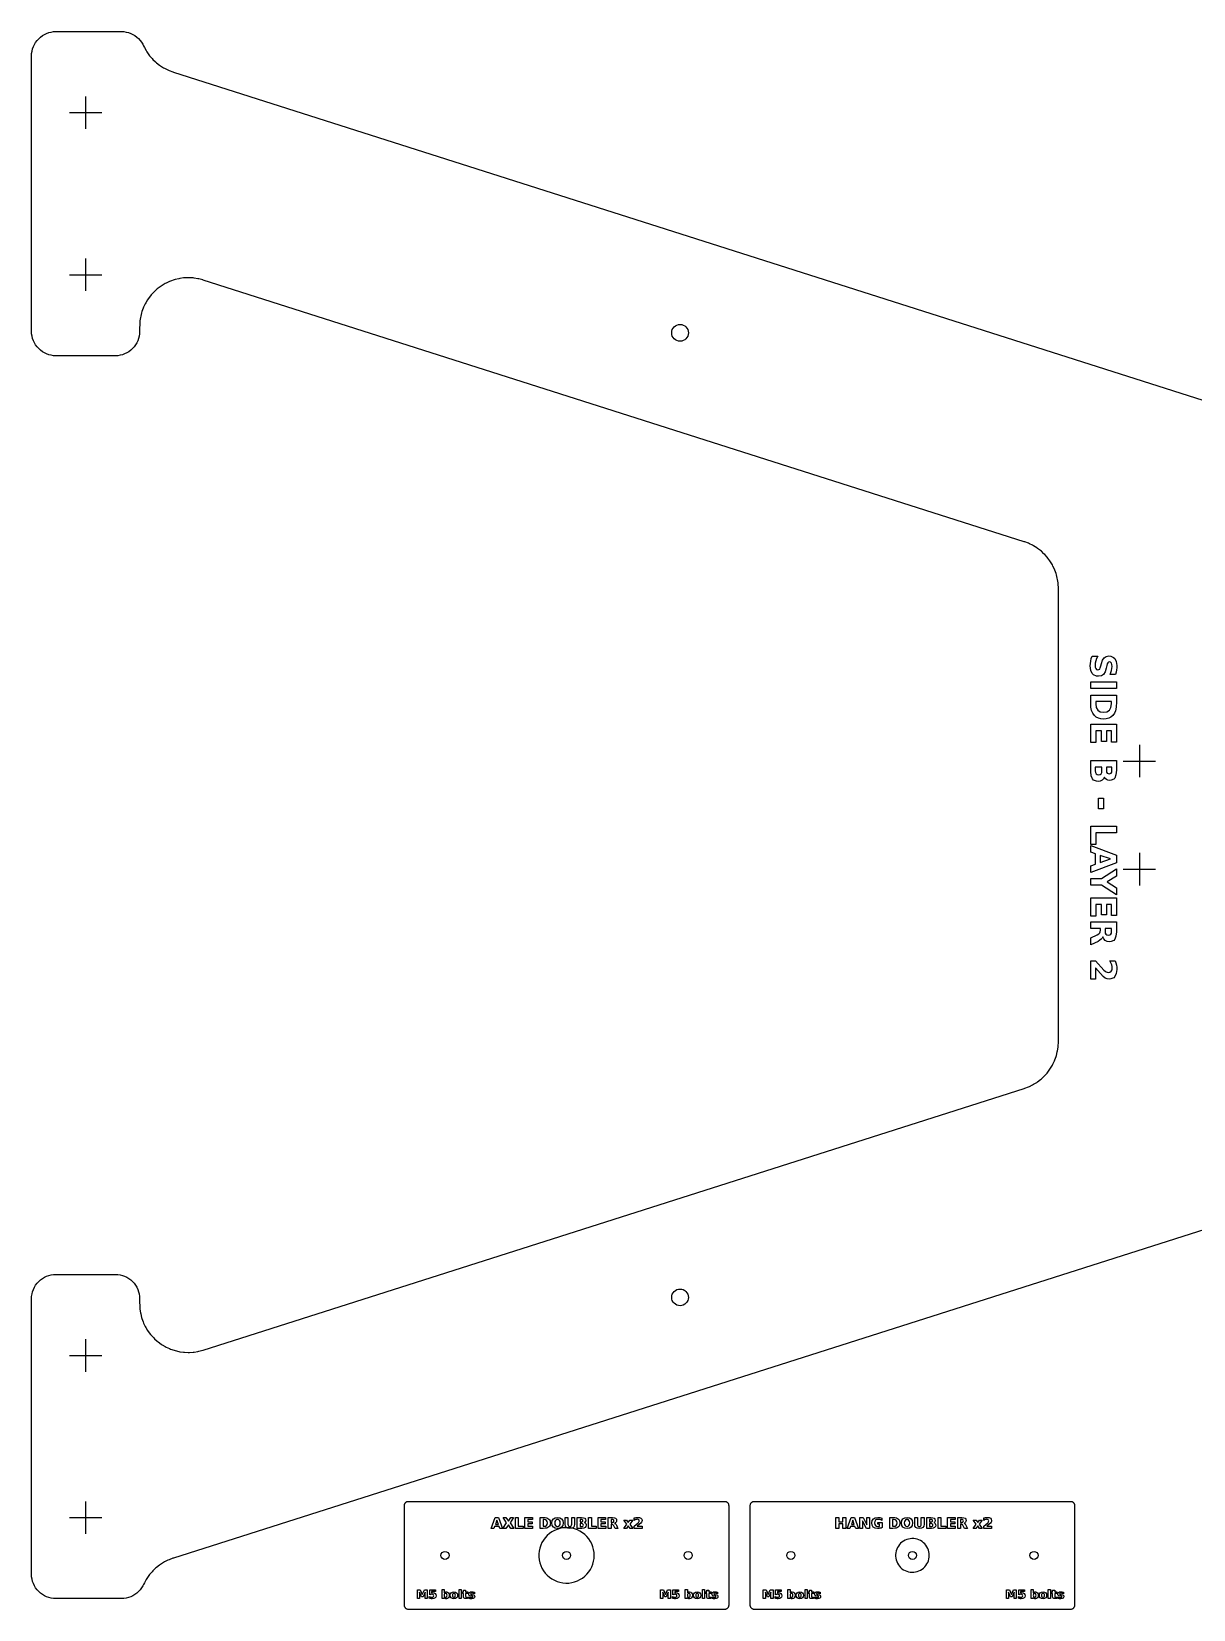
# Model space of a CAD drawing. Header units: millimetres. Extents: x 20 to 880, y 6 to 590.
# Drawn here: x 20 to 450, y 6 to 590 of the extents above; entities that cross this region are included whole.
import ezdxf

# ---------------------------------------------------------------- set-up
doc = ezdxf.new("R2010")
doc.units = ezdxf.units.MM
doc.layers.add('CUT', color=1, linetype='Continuous')
doc.layers.add('ENGRAVE', color=5, linetype='Continuous')

msp = doc.modelspace()

# ---------------------------------------------------------------- linework, layer by layer
at = {"layer": 'CUT'}
msp.add_lwpolyline([(460, 148.52), (72.49, 25), (72.28, 24.92), (70.89, 24.4), (70.47, 24.22), (69.25, 23.61), (68.85, 23.39), (67.69, 22.66), (67.32, 22.4), (66.24, 21.56), (65.9, 21.26), (64.91, 20.31), (64.6, 19.98), (63.71, 18.94), (63.44, 18.58), (62.66, 17.45), (62.42, 17.06), (61.76, 15.86), (61.47, 15.25), (61.46, 15.25), (61.2, 14.7), (60.74, 13.95), (60.22, 13.25), (59.62, 12.6), (58.97, 12.02), (58.26, 11.5), (57.51, 11.05), (56.71, 10.68), (55.89, 10.38), (55.04, 10.17), (54.17, 10.04), (53.29, 10), (29, 10), (28.12, 10.04), (27.24, 10.17), (26.39, 10.39), (25.56, 10.69), (24.76, 11.06), (24, 11.52), (23.29, 12.04), (22.64, 12.64), (22.04, 13.29), (21.52, 14), (21.06, 14.76), (20.69, 15.56), (20.39, 16.39), (20.17, 17.24), (20.04, 18.12), (20, 19), (20, 121), (20.04, 121.88), (20.17, 122.76), (20.39, 123.61), (20.69, 124.44), (21.06, 125.24), (21.52, 126), (22.04, 126.71), (22.64, 127.36), (23.29, 127.96), (24, 128.48), (24.76, 128.94), (25.56, 129.31), (26.39, 129.61), (27.24, 129.83), (28.12, 129.96), (29, 130), (51, 130), (51.88, 129.96), (52.76, 129.83), (53.61, 129.61), (54.44, 129.31), (55.24, 128.94), (56, 128.48), (56.71, 127.96), (57.36, 127.36), (57.96, 126.71), (58.48, 126), (58.94, 125.24), (59.32, 124.44), (59.61, 123.61), (59.83, 122.76), (59.96, 121.88), (60, 121), (60, 119.23), (60.01, 119), (60.08, 117.56), (60.12, 117.12), (60.32, 115.8), (60.41, 115.36), (60.73, 114.07), (60.86, 113.64), (61.32, 112.39), (61.49, 111.98), (62.06, 110.77), (62.27, 110.38), (62.96, 109.24), (63.21, 108.87), (64.01, 107.8), (64.3, 107.46), (65.2, 106.48), (65.51, 106.16), (66.51, 105.27), (66.85, 104.99), (67.93, 104.21), (68.3, 103.96), (69.45, 103.28), (69.85, 103.08), (71.06, 102.52), (71.47, 102.35), (72.73, 101.91), (73.16, 101.79), (74.46, 101.48), (74.89, 101.39), (76.21, 101.21), (76.66, 101.17), (77.99, 101.12), (78.44, 101.13), (79.77, 101.21), (80.21, 101.26), (81.53, 101.47), (81.96, 101.57), (83.36, 101.94), (83.57, 102), (387.36, 198.83), (387.57, 198.9), (388.9, 199.4), (389.3, 199.57), (390.48, 200.15), (390.86, 200.36), (391.98, 201.04), (392.34, 201.29), (393.38, 202.08), (393.72, 202.36), (394.68, 203.25), (394.98, 203.56), (395.86, 204.54), (396.13, 204.88), (396.9, 205.94), (397.14, 206.3), (397.81, 207.43), (398.01, 207.81), (398.57, 209), (398.73, 209.4), (399.17, 210.64), (399.29, 211.06), (399.61, 212.33), (399.69, 212.76), (399.88, 214.05), (399.93, 214.49), (400, 215.91), (400, 216.12), (400, 383.88), (400, 384.09), (399.93, 385.51), (399.88, 385.95), (399.69, 387.24), (399.61, 387.67), (399.29, 388.94), (399.17, 389.36), (398.73, 390.6), (398.57, 391), (398.01, 392.19), (397.81, 392.57), (397.14, 393.7), (396.9, 394.06), (396.13, 395.12), (395.86, 395.46), (394.98, 396.44), (394.68, 396.75), (393.72, 397.64), (393.38, 397.92), (392.34, 398.71), (391.98, 398.96), (390.86, 399.64), (390.48, 399.85), (389.3, 400.43), (388.9, 400.6), (387.57, 401.1), (387.36, 401.17), (83.57, 498), (83.36, 498.06), (81.96, 498.43), (81.53, 498.53), (80.21, 498.74), (79.77, 498.79), (78.44, 498.87), (77.99, 498.88), (76.66, 498.83), (76.21, 498.79), (74.89, 498.61), (74.46, 498.52), (73.16, 498.21), (72.73, 498.09), (71.47, 497.65), (71.06, 497.48), (69.85, 496.92), (69.45, 496.72), (68.3, 496.04), (67.93, 495.79), (66.85, 495.01), (66.51, 494.73), (65.51, 493.84), (65.2, 493.52), (64.3, 492.54), (64.01, 492.2), (63.21, 491.13), (62.96, 490.76), (62.27, 489.62), (62.06, 489.23), (61.49, 488.02), (61.32, 487.61), (60.86, 486.36), (60.73, 485.93), (60.41, 484.64), (60.32, 484.2), (60.12, 482.88), (60.08, 482.44), (60.01, 481), (60, 480.77), (60, 479), (59.96, 478.12), (59.83, 477.24), (59.61, 476.39), (59.32, 475.56), (58.94, 474.76), (58.48, 474), (57.96, 473.29), (57.36, 472.64), (56.71, 472.04), (56, 471.52), (55.24, 471.06), (54.44, 470.69), (53.61, 470.39), (52.76, 470.17), (51.88, 470.04), (51, 470), (29, 470), (28.12, 470.04), (27.24, 470.17), (26.39, 470.39), (25.56, 470.69), (24.76, 471.06), (24, 471.52), (23.29, 472.04), (22.64, 472.64), (22.04, 473.29), (21.52, 474), (21.06, 474.76), (20.69, 475.56), (20.39, 476.39), (20.17, 477.24), (20.04, 478.12), (20, 479), (20, 581), (20.04, 581.88), (20.17, 582.76), (20.39, 583.61), (20.69, 584.44), (21.06, 585.24), (21.52, 586), (22.04, 586.71), (22.64, 587.36), (23.29, 587.96), (24, 588.48), (24.76, 588.94), (25.56, 589.31), (26.39, 589.61), (27.24, 589.83), (28.12, 589.96), (29, 590), (53.29, 590), (54.17, 589.96), (55.04, 589.83), (55.89, 589.62), (56.71, 589.32), (57.51, 588.95), (58.26, 588.5), (58.97, 587.98), (59.62, 587.4), (60.22, 586.75), (60.74, 586.05), (61.2, 585.3), (61.46, 584.75), (61.46, 584.75), (61.47, 584.75), (61.76, 584.14), (62.42, 582.94), (62.66, 582.55), (63.44, 581.42), (63.71, 581.06), (64.6, 580.02), (64.91, 579.69), (65.9, 578.74), (66.24, 578.44), (67.32, 577.6), (67.69, 577.34), (68.85, 576.61), (69.25, 576.39), (70.47, 575.78), (70.89, 575.6), (72.28, 575.08), (72.49, 575), (776, 350.76)], dxfattribs=at)
for points in [[(159.5, 6), (159.35, 6.01), (159.21, 6.03), (159.06, 6.06), (158.93, 6.11), (158.79, 6.18), (158.67, 6.25), (158.55, 6.34), (158.44, 6.44), (158.34, 6.55), (158.25, 6.67), (158.18, 6.79), (158.11, 6.93), (158.06, 7.06), (158.03, 7.21), (158.01, 7.35), (158, 7.5), (158, 44.5), (158.01, 44.65), (158.03, 44.79), (158.06, 44.94), (158.11, 45.07), (158.18, 45.21), (158.25, 45.33), (158.34, 45.45), (158.44, 45.56), (158.55, 45.66), (158.67, 45.75), (158.79, 45.82), (158.93, 45.89), (159.06, 45.94), (159.21, 45.97), (159.35, 45.99), (159.5, 46), (276.5, 46), (276.65, 45.99), (276.79, 45.97), (276.94, 45.94), (277.07, 45.89), (277.21, 45.82), (277.33, 45.75), (277.45, 45.66), (277.56, 45.56), (277.66, 45.45), (277.75, 45.33), (277.82, 45.21), (277.89, 45.07), (277.94, 44.94), (277.97, 44.79), (277.99, 44.65), (278, 44.5), (278, 7.5), (277.99, 7.35), (277.97, 7.21), (277.94, 7.06), (277.89, 6.93), (277.82, 6.79), (277.75, 6.67), (277.66, 6.55), (277.56, 6.44), (277.45, 6.34), (277.33, 6.25), (277.21, 6.18), (277.07, 6.11), (276.94, 6.06), (276.79, 6.03), (276.65, 6.01), (276.5, 6), (159.5, 6)], [(287.5, 6), (287.35, 6.01), (287.21, 6.03), (287.06, 6.06), (286.93, 6.11), (286.79, 6.18), (286.67, 6.25), (286.55, 6.34), (286.44, 6.44), (286.34, 6.55), (286.25, 6.67), (286.18, 6.79), (286.11, 6.93), (286.06, 7.06), (286.03, 7.21), (286.01, 7.35), (286, 7.5), (286, 44.5), (286.01, 44.65), (286.03, 44.79), (286.06, 44.94), (286.11, 45.07), (286.18, 45.21), (286.25, 45.33), (286.34, 45.45), (286.44, 45.56), (286.55, 45.66), (286.67, 45.75), (286.79, 45.82), (286.93, 45.89), (287.06, 45.94), (287.21, 45.97), (287.35, 45.99), (287.5, 46), (404.5, 46), (404.65, 45.99), (404.79, 45.97), (404.94, 45.94), (405.07, 45.89), (405.21, 45.82), (405.33, 45.75), (405.45, 45.66), (405.56, 45.56), (405.66, 45.45), (405.75, 45.33), (405.82, 45.21), (405.89, 45.07), (405.94, 44.94), (405.97, 44.79), (405.99, 44.65), (406, 44.5), (406, 7.5), (405.99, 7.35), (405.97, 7.21), (405.94, 7.06), (405.89, 6.93), (405.82, 6.79), (405.75, 6.67), (405.66, 6.55), (405.56, 6.44), (405.45, 6.34), (405.33, 6.25), (405.21, 6.18), (405.07, 6.11), (404.94, 6.06), (404.79, 6.03), (404.65, 6.01), (404.5, 6), (287.5, 6)]]:
    msp.add_lwpolyline(points, close=True, dxfattribs=at)
for centre, radius in [((260, 478.5), 3.1), ((260, 121.5), 3.1), ((173, 26), 1.5), ((218, 26), 1.5), ((263, 26), 1.5), ((301, 26), 1.5), ((346, 26), 1.5), ((391, 26), 1.5)]:
    msp.add_circle(centre, radius, dxfattribs=at)
at = {"layer": 'ENGRAVE'}
for points in [[(40, 566), (40, 554)], [(34, 560), (46, 560)], [(40, 506), (40, 494)], [(34, 500), (46, 500)], [(430, 326), (430, 314)], [(424, 320), (436, 320)], [(430, 286), (430, 274)], [(424, 280), (436, 280)], [(40, 106), (40, 94)], [(34, 100), (46, 100)], [(40, 46), (40, 34)], [(34, 40), (46, 40)]]:
    msp.add_lwpolyline(points, dxfattribs=at)
for points in [[(421.18, 352.04), (419.17, 352.04), (419.48, 352.82), (419.7, 353.57), (419.83, 354.29), (419.88, 354.97), (419.82, 355.73), (419.64, 356.27), (419.33, 356.58), (418.89, 356.68), (418.55, 356.61), (418.29, 356.4), (418.1, 356), (417.93, 355.38), (417.72, 354.34), (417.32, 352.98), (416.75, 352.09), (415.97, 351.59), (414.91, 351.42), (414.18, 351.48), (413.01, 351.94), (412.58, 352.35), (412.01, 353.53), (411.82, 355.19), (411.86, 356.1), (411.99, 357), (412.2, 357.91), (412.5, 358.82), (414.56, 358.82), (414.14, 357.92), (413.83, 357.06), (413.65, 356.23), (413.59, 355.43), (413.65, 354.72), (413.85, 354.2), (414.18, 353.88), (414.62, 353.78), (415.01, 353.85), (415.3, 354.07), (415.53, 354.5), (415.73, 355.22), (415.94, 356.16), (416.34, 357.4), (416.91, 358.24), (417.7, 358.74), (418.71, 358.9), (419.38, 358.84), (420.47, 358.39), (420.89, 357.99), (421.46, 356.87), (421.65, 355.36), (421.62, 354.56), (421.53, 353.75), (421.38, 352.91), (421.18, 352.04)], [(421.48, 349.28), (421.48, 346.83), (412, 346.83), (412, 349.28), (421.48, 349.28)], [(421.48, 344.44), (421.48, 341.86), (421.4, 339.98), (421.17, 338.65), (420.76, 337.67), (420.13, 336.84), (419.43, 336.26), (418.64, 335.85), (417.75, 335.6), (416.75, 335.52), (415.73, 335.6), (414.83, 335.85), (414.04, 336.26), (413.35, 336.84), (412.72, 337.67), (412.31, 338.66), (412.08, 340), (412, 341.86), (412, 344.44), (421.48, 344.44)], [(419.63, 342), (413.85, 342), (413.85, 341.12), (414.03, 339.8), (414.59, 338.83), (415.5, 338.24), (416.75, 338.04), (417.99, 338.24), (418.89, 338.83), (419.45, 339.8), (419.63, 341.12), (419.63, 342)], [(421.48, 333.65), (421.48, 327.05), (419.63, 327.05), (419.63, 331.2), (417.87, 331.2), (417.87, 327.3), (416.02, 327.3), (416.02, 331.2), (413.85, 331.2), (413.85, 326.91), (412, 326.91), (412, 333.65), (421.48, 333.65)], [(417.07, 314.09), (416.75, 313.39), (416.23, 312.87), (415.54, 312.55), (414.72, 312.44), (414.08, 312.5), (413.05, 312.96), (412.67, 313.37), (412.17, 314.54), (412, 316.19), (412, 320.24), (421.48, 320.24), (421.48, 316.57), (421.33, 314.87), (420.88, 313.71), (420.54, 313.33), (419.58, 312.88), (418.97, 312.83), (418.33, 312.91), (417.79, 313.15), (417.37, 313.55), (417.07, 314.09)], [(413.66, 316.36), (413.74, 315.72), (413.98, 315.26), (414.37, 314.98), (414.91, 314.89), (415.45, 314.98), (415.84, 315.25), (416.07, 315.71), (416.15, 316.36), (416.15, 317.8), (413.66, 317.8), (413.66, 316.36)], [(417.81, 316.45), (417.87, 315.94), (418.06, 315.57), (418.38, 315.35), (418.81, 315.27), (419.24, 315.35), (419.56, 315.57), (419.75, 315.94), (419.81, 316.45), (419.81, 317.8), (417.81, 317.8), (417.81, 316.45)], [(416.67, 306.3), (416.67, 302.31), (414.82, 302.31), (414.82, 306.3), (416.67, 306.3)], [(421.48, 295.89), (421.48, 293.44), (413.85, 293.44), (413.85, 289.15), (412, 289.15), (412, 295.89), (421.48, 295.89)], [(413.73, 281.85), (413.73, 285.67), (412, 286.28), (412, 288.73), (421.48, 285.22), (421.48, 282.31), (412, 278.8), (412, 281.26), (413.73, 281.85)], [(415.49, 285.06), (415.49, 282.47), (419.26, 283.76), (415.49, 285.06)], [(421.48, 280.11), (421.48, 277.43), (418.1, 275.28), (421.48, 273.12), (421.48, 270.44), (415.99, 274.05), (412, 274.05), (412, 276.49), (415.99, 276.49), (421.48, 280.11)], [(421.48, 269.37), (421.48, 262.78), (419.63, 262.78), (419.63, 266.93), (417.87, 266.93), (417.87, 263.03), (416.02, 263.03), (416.02, 266.93), (413.85, 266.93), (413.85, 262.64), (412, 262.64), (412, 269.37), (421.48, 269.37)], [(415.59, 258.05), (412, 258.05), (412, 260.49), (421.48, 260.49), (421.48, 256.76), (421.32, 255.14), (420.85, 254.02), (420.49, 253.63), (419.5, 253.2), (418.86, 253.14), (418.01, 253.26), (417.32, 253.6), (416.8, 254.17), (416.43, 254.97), (416.24, 254.49), (415.91, 254.07), (415.41, 253.67), (414.69, 253.26), (412, 251.94), (412, 254.54), (414.35, 255.69), (414.95, 256.05), (415.33, 256.4), (415.52, 256.82), (415.59, 257.36), (415.59, 258.05)], [(417.28, 257.02), (417.35, 256.36), (417.56, 255.92), (417.94, 255.67), (418.5, 255.59), (419.06, 255.67), (419.43, 255.92), (419.64, 256.36), (419.71, 257.02), (419.71, 258.05), (417.28, 258.05), (417.28, 257.02)], [(413.8, 243.41), (413.8, 239.24), (412, 239.24), (412, 246.12), (413.8, 246.12), (416.85, 242.66), (417.27, 242.26), (417.67, 241.98), (418.08, 241.81), (418.5, 241.76), (419.1, 241.87), (419.57, 242.2), (419.88, 242.72), (419.98, 243.39), (419.92, 243.99), (419.74, 244.64), (419.43, 245.35), (419.01, 246.1), (421.09, 246.1), (421.33, 245.28), (421.5, 244.47), (421.61, 243.67), (421.65, 242.89), (421.46, 241.37), (420.9, 240.24), (420.49, 239.83), (419.44, 239.36), (418.81, 239.3), (418.06, 239.4), (417.37, 239.7), (416.58, 240.32), (415.57, 241.38), (413.8, 243.41)], [(193.01, 36.73), (191.39, 36.73), (191.14, 36), (190.1, 36), (191.58, 40.01), (192.82, 40.01), (194.3, 36), (193.26, 36), (193.01, 36.73)], [(191.65, 37.47), (192.75, 37.47), (192.2, 39.07), (191.65, 37.47)], [(197.07, 38.05), (198.46, 36), (197.38, 36), (196.45, 37.37), (195.52, 36), (194.43, 36), (195.83, 38.05), (194.49, 40.01), (195.57, 40.01), (196.45, 38.72), (197.32, 40.01), (198.41, 40.01), (197.07, 38.05)], [(199.07, 40.01), (200.11, 40.01), (200.11, 36.78), (201.92, 36.78), (201.92, 36), (199.07, 36), (199.07, 40.01)], [(202.58, 40.01), (205.37, 40.01), (205.37, 39.23), (203.61, 39.23), (203.61, 38.48), (205.26, 38.48), (205.26, 37.7), (203.61, 37.7), (203.61, 36.78), (205.43, 36.78), (205.43, 36), (202.58, 36), (202.58, 40.01)], [(228.25, 26), (228.19, 27.09), (228.02, 28.17), (227.73, 29.22), (227.33, 30.24), (226.83, 31.2), (226.23, 32.11), (225.53, 32.95), (224.75, 33.71), (223.89, 34.39), (222.97, 34.97), (221.99, 35.44), (220.96, 35.81), (219.9, 36.07), (218.82, 36.22), (217.73, 36.25), (216.64, 36.16), (215.57, 35.96), (214.52, 35.64), (213.52, 35.22), (212.56, 34.69), (211.67, 34.06), (210.85, 33.34), (210.11, 32.54), (209.46, 31.67), (208.9, 30.73), (208.45, 29.73), (208.11, 28.7), (207.88, 27.63), (207.76, 26.55), (207.76, 25.45), (207.88, 24.37), (208.11, 23.3), (208.45, 22.27), (208.9, 21.27), (209.46, 20.33), (210.11, 19.46), (210.85, 18.66), (211.67, 17.94), (212.56, 17.31), (213.52, 16.78), (214.52, 16.36), (215.57, 16.04), (216.64, 15.84), (217.73, 15.75), (218.82, 15.78), (219.9, 15.93), (220.96, 16.19), (221.99, 16.56), (222.97, 17.03), (223.89, 17.61), (224.75, 18.29), (225.53, 19.05), (226.23, 19.89), (226.83, 20.8), (227.33, 21.76), (227.73, 22.78), (228.02, 23.83), (228.19, 24.91), (228.25, 26)], [(208.25, 40.01), (209.34, 40.01), (210.14, 39.98), (210.7, 39.88), (211.12, 39.7), (211.47, 39.44), (211.71, 39.15), (211.89, 38.81), (211.99, 38.43), (212.02, 38.01), (211.99, 37.58), (211.89, 37.2), (211.71, 36.86), (211.47, 36.57), (211.11, 36.31), (210.69, 36.13), (210.13, 36.03), (209.34, 36), (208.25, 36), (208.25, 40.01)], [(209.29, 39.23), (209.29, 36.78), (209.66, 36.78), (210.21, 36.86), (210.62, 37.1), (210.87, 37.48), (210.96, 38.01), (210.87, 38.53), (210.62, 38.92), (210.22, 39.15), (209.66, 39.23), (209.29, 39.23)], [(214.65, 40.08), (215.51, 39.94), (216.16, 39.53), (216.57, 38.87), (216.71, 38), (216.57, 37.13), (216.16, 36.48), (215.51, 36.06), (214.65, 35.92), (213.79, 36.06), (213.14, 36.48), (212.72, 37.13), (212.59, 38), (212.72, 38.87), (213.14, 39.53), (213.79, 39.94), (214.65, 40.08)], [(214.65, 39.33), (214.23, 39.25), (213.92, 38.98), (213.72, 38.56), (213.66, 38), (213.72, 37.44), (213.92, 37.02), (214.23, 36.76), (214.65, 36.67), (215.07, 36.76), (215.38, 37.02), (215.58, 37.44), (215.64, 38), (215.58, 38.56), (215.38, 38.98), (215.07, 39.25), (214.65, 39.33)], [(217.49, 40.01), (218.53, 40.01), (218.53, 37.61), (218.57, 37.18), (218.69, 36.9), (218.9, 36.74), (219.22, 36.68), (219.54, 36.74), (219.75, 36.9), (219.87, 37.18), (219.91, 37.61), (219.91, 40.01), (220.95, 40.01), (220.95, 37.61), (220.84, 36.86), (220.52, 36.34), (219.98, 36.03), (219.22, 35.92), (218.46, 36.03), (217.92, 36.34), (217.6, 36.86), (217.49, 37.61), (217.49, 40.01)], [(224.56, 38.15), (224.86, 38.01), (225.08, 37.79), (225.21, 37.5), (225.26, 37.15), (225.16, 36.64), (224.87, 36.28), (224.37, 36.07), (223.67, 36), (221.96, 36), (221.96, 40.01), (223.51, 40.01), (224.23, 39.95), (224.72, 39.76), (225, 39.43), (225.1, 38.95), (225.06, 38.68), (224.96, 38.45), (224.79, 38.27), (224.56, 38.15)], [(223.56, 38.46), (223.78, 38.48), (223.93, 38.56), (224.03, 38.7), (224.06, 38.88), (224.03, 39.06), (223.93, 39.2), (223.78, 39.28), (223.56, 39.31), (222.99, 39.31), (222.99, 38.46), (223.56, 38.46)], [(223.6, 36.7), (223.87, 36.74), (224.07, 36.84), (224.19, 37), (224.23, 37.23), (224.19, 37.46), (224.07, 37.62), (223.87, 37.72), (223.6, 37.75), (222.99, 37.75), (222.99, 36.7), (223.6, 36.7)], [(226.15, 40.01), (227.19, 40.01), (227.19, 36.78), (229, 36.78), (229, 36), (226.15, 36), (226.15, 40.01)], [(229.66, 40.01), (232.45, 40.01), (232.45, 39.23), (230.69, 39.23), (230.69, 38.48), (232.34, 38.48), (232.34, 37.7), (230.69, 37.7), (230.69, 36.78), (232.5, 36.78), (232.5, 36), (229.66, 36), (229.66, 40.01)], [(234.45, 37.52), (234.45, 36), (233.41, 36), (233.41, 40.01), (234.99, 40.01), (235.68, 39.94), (236.15, 39.74), (236.43, 39.4), (236.52, 38.9), (236.47, 38.54), (236.33, 38.25), (236.09, 38.03), (235.75, 37.87), (235.95, 37.8), (236.13, 37.66), (236.3, 37.44), (236.47, 37.14), (237.03, 36), (235.93, 36), (235.44, 37), (235.29, 37.25), (235.14, 37.41), (234.97, 37.49), (234.74, 37.52), (234.45, 37.52)], [(234.88, 38.23), (235.16, 38.26), (235.35, 38.35), (235.45, 38.51), (235.49, 38.75), (235.45, 38.99), (235.35, 39.14), (235.16, 39.23), (234.88, 39.26), (234.45, 39.26), (234.45, 38.23), (234.88, 38.23)], [(240.28, 37.54), (239.19, 39.01), (240.21, 39.01), (240.83, 38.12), (241.45, 39.01), (242.47, 39.01), (241.38, 37.54), (242.52, 36), (241.5, 36), (240.83, 36.95), (240.16, 36), (239.14, 36), (240.28, 37.54)], [(244.19, 36.76), (245.95, 36.76), (245.95, 36), (243.04, 36), (243.04, 36.76), (244.5, 38.05), (244.67, 38.23), (244.79, 38.4), (244.86, 38.57), (244.89, 38.75), (244.84, 39), (244.7, 39.2), (244.48, 39.33), (244.19, 39.38), (243.94, 39.35), (243.67, 39.27), (243.37, 39.14), (243.05, 38.96), (243.05, 39.85), (243.4, 39.95), (243.74, 40.02), (244.08, 40.07), (244.41, 40.08), (245.05, 40), (245.53, 39.76), (245.83, 39.39), (245.93, 38.88), (245.88, 38.57), (245.76, 38.27), (245.5, 37.94), (245.05, 37.51), (244.19, 36.76)], [(317.71, 40.01), (318.74, 40.01), (318.74, 38.48), (320.27, 38.48), (320.27, 40.01), (321.3, 40.01), (321.3, 36), (320.27, 36), (320.27, 37.7), (318.74, 37.7), (318.74, 36), (317.71, 36), (317.71, 40.01)], [(324.74, 36.73), (323.13, 36.73), (322.87, 36), (321.83, 36), (323.32, 40.01), (324.55, 40.01), (326.04, 36), (325, 36), (324.74, 36.73)], [(323.39, 37.47), (324.48, 37.47), (323.94, 39.07), (323.39, 37.47)], [(326.57, 40.01), (327.72, 40.01), (329.18, 37.26), (329.18, 40.01), (330.16, 40.01), (330.16, 36), (329.01, 36), (327.55, 38.75), (327.55, 36), (326.57, 36), (326.57, 40.01)], [(334.77, 36.3), (334.38, 36.13), (333.97, 36.02), (333.55, 35.95), (333.11, 35.92), (332.21, 36.06), (331.52, 36.48), (331.09, 37.14), (330.94, 38), (331.09, 38.87), (331.54, 39.53), (332.24, 39.94), (333.17, 40.08), (333.56, 40.06), (333.93, 40.01), (334.29, 39.91), (334.63, 39.78), (334.63, 38.95), (334.29, 39.12), (333.96, 39.24), (333.63, 39.31), (333.29, 39.33), (332.75, 39.25), (332.34, 38.99), (332.09, 38.57), (332.01, 38), (332.09, 37.44), (332.33, 37.02), (332.72, 36.76), (333.25, 36.67), (333.4, 36.68), (333.55, 36.69), (333.68, 36.72), (333.79, 36.75), (333.79, 37.53), (333.16, 37.53), (333.16, 38.23), (334.77, 38.23), (334.77, 36.3)], [(337.6, 40.01), (338.69, 40.01), (339.49, 39.98), (340.05, 39.88), (340.46, 39.7), (340.82, 39.44), (341.06, 39.15), (341.23, 38.81), (341.34, 38.43), (341.37, 38.01), (341.34, 37.58), (341.23, 37.2), (341.06, 36.86), (340.82, 36.57), (340.46, 36.31), (340.04, 36.13), (339.48, 36.03), (338.69, 36), (337.6, 36), (337.6, 40.01)], [(338.63, 39.23), (338.63, 36.78), (339, 36.78), (339.56, 36.86), (339.97, 37.1), (340.22, 37.48), (340.31, 38.01), (340.22, 38.53), (339.97, 38.92), (339.56, 39.15), (339, 39.23), (338.63, 39.23)], [(344, 40.08), (344.86, 39.94), (345.51, 39.53), (345.92, 38.87), (346.06, 38), (345.92, 37.13), (345.51, 36.48), (344.86, 36.06), (344, 35.92), (343.14, 36.06), (342.48, 36.48), (342.07, 37.13), (341.93, 38), (342.07, 38.87), (342.48, 39.53), (343.14, 39.94), (344, 40.08)], [(344, 39.33), (343.58, 39.25), (343.26, 38.98), (343.07, 38.56), (343, 38), (343.07, 37.44), (343.26, 37.02), (343.58, 36.76), (344, 36.67), (344.42, 36.76), (344.73, 37.02), (344.93, 37.44), (344.99, 38), (344.93, 38.56), (344.73, 38.98), (344.42, 39.25), (344, 39.33)], [(346.84, 40.01), (347.88, 40.01), (347.88, 37.61), (347.92, 37.18), (348.04, 36.9), (348.25, 36.74), (348.57, 36.68), (348.89, 36.74), (349.1, 36.9), (349.22, 37.18), (349.26, 37.61), (349.26, 40.01), (350.3, 40.01), (350.3, 37.61), (350.19, 36.86), (349.87, 36.34), (349.33, 36.03), (348.57, 35.92), (347.81, 36.03), (347.27, 36.34), (346.95, 36.86), (346.84, 37.61), (346.84, 40.01)], [(353.91, 38.15), (354.2, 38.01), (354.42, 37.79), (354.56, 37.5), (354.61, 37.15), (354.51, 36.64), (354.22, 36.28), (353.72, 36.07), (353.02, 36), (351.31, 36), (351.31, 40.01), (352.86, 40.01), (353.58, 39.95), (354.07, 39.76), (354.35, 39.43), (354.44, 38.95), (354.41, 38.68), (354.31, 38.45), (354.14, 38.27), (353.91, 38.15)], [(352.91, 38.46), (353.13, 38.48), (353.28, 38.56), (353.38, 38.7), (353.41, 38.88), (353.38, 39.06), (353.28, 39.2), (353.13, 39.28), (352.91, 39.31), (352.34, 39.31), (352.34, 38.46), (352.91, 38.46)], [(352.95, 36.7), (353.22, 36.74), (353.42, 36.84), (353.53, 37), (353.57, 37.23), (353.53, 37.46), (353.42, 37.62), (353.22, 37.72), (352.95, 37.75), (352.34, 37.75), (352.34, 36.7), (352.95, 36.7)], [(355.5, 40.01), (356.53, 40.01), (356.53, 36.78), (358.35, 36.78), (358.35, 36), (355.5, 36), (355.5, 40.01)], [(359, 40.01), (361.79, 40.01), (361.79, 39.23), (360.04, 39.23), (360.04, 38.48), (361.69, 38.48), (361.69, 37.7), (360.04, 37.7), (360.04, 36.78), (361.85, 36.78), (361.85, 36), (359, 36), (359, 40.01)], [(363.8, 37.52), (363.8, 36), (362.76, 36), (362.76, 40.01), (364.34, 40.01), (365.03, 39.94), (365.5, 39.74), (365.78, 39.4), (365.87, 38.9), (365.82, 38.54), (365.68, 38.25), (365.44, 38.03), (365.1, 37.87), (365.3, 37.8), (365.48, 37.66), (365.65, 37.44), (365.82, 37.14), (366.38, 36), (365.28, 36), (364.79, 37), (364.64, 37.25), (364.49, 37.41), (364.31, 37.49), (364.09, 37.52), (363.8, 37.52)], [(364.23, 38.23), (364.51, 38.26), (364.7, 38.35), (364.8, 38.51), (364.84, 38.75), (364.8, 38.99), (364.7, 39.14), (364.51, 39.23), (364.23, 39.26), (363.8, 39.26), (363.8, 38.23), (364.23, 38.23)], [(369.63, 37.54), (368.54, 39.01), (369.56, 39.01), (370.18, 38.12), (370.8, 39.01), (371.82, 39.01), (370.73, 37.54), (371.87, 36), (370.85, 36), (370.18, 36.95), (369.51, 36), (368.49, 36), (369.63, 37.54)], [(373.54, 36.76), (375.3, 36.76), (375.3, 36), (372.39, 36), (372.39, 36.76), (373.85, 38.05), (374.02, 38.23), (374.14, 38.4), (374.21, 38.57), (374.24, 38.75), (374.19, 39), (374.05, 39.2), (373.83, 39.33), (373.54, 39.38), (373.29, 39.35), (373.01, 39.27), (372.72, 39.14), (372.4, 38.96), (372.4, 39.85), (372.75, 39.95), (373.09, 40.02), (373.43, 40.07), (373.76, 40.08), (374.4, 40), (374.88, 39.76), (375.18, 39.39), (375.28, 38.88), (375.23, 38.57), (375.11, 38.27), (374.84, 37.94), (374.39, 37.51), (373.54, 36.76)], [(352.25, 26), (352.21, 26.66), (352.11, 27.32), (351.93, 27.96), (351.69, 28.58), (351.38, 29.17), (351.02, 29.73), (350.59, 30.24), (350.12, 30.7), (349.59, 31.11), (349.03, 31.47), (348.43, 31.76), (347.8, 31.98), (347.16, 32.14), (346.5, 32.23), (345.83, 32.25), (345.17, 32.19), (344.52, 32.07), (343.88, 31.88), (343.27, 31.62), (342.68, 31.3), (342.14, 30.92), (341.64, 30.48), (341.19, 29.99), (340.79, 29.46), (340.45, 28.88), (340.18, 28.28), (339.97, 27.64), (339.83, 26.99), (339.76, 26.33), (339.76, 25.67), (339.83, 25.01), (339.97, 24.36), (340.18, 23.72), (340.45, 23.12), (340.79, 22.54), (341.19, 22.01), (341.64, 21.52), (342.14, 21.08), (342.68, 20.7), (343.27, 20.38), (343.88, 20.12), (344.52, 19.93), (345.17, 19.81), (345.83, 19.75), (346.5, 19.77), (347.16, 19.86), (347.8, 20.02), (348.43, 20.24), (349.03, 20.53), (349.59, 20.89), (350.12, 21.3), (350.59, 21.76), (351.02, 22.27), (351.38, 22.83), (351.69, 23.42), (351.93, 24.04), (352.11, 24.68), (352.21, 25.34), (352.25, 26)], [(162.8, 13.28), (163.87, 13.28), (164.62, 11.53), (165.37, 13.28), (166.45, 13.28), (166.45, 10), (165.65, 10), (165.65, 12.4), (164.89, 10.63), (164.35, 10.63), (163.6, 12.4), (163.6, 10), (162.8, 10), (162.8, 13.28)], [(167.34, 13.28), (169.44, 13.28), (169.44, 12.66), (168.01, 12.66), (168.01, 12.15), (168.11, 12.17), (168.21, 12.19), (168.31, 12.2), (168.41, 12.21), (168.94, 12.13), (169.34, 11.91), (169.59, 11.55), (169.68, 11.07), (169.59, 10.6), (169.31, 10.24), (168.88, 10.01), (168.3, 9.94), (168.03, 9.95), (167.75, 9.99), (167.48, 10.06), (167.21, 10.15), (167.21, 10.82), (167.47, 10.69), (167.72, 10.59), (167.95, 10.53), (168.17, 10.51), (168.45, 10.55), (168.66, 10.66), (168.79, 10.84), (168.83, 11.07), (168.79, 11.3), (168.66, 11.48), (168.45, 11.59), (168.17, 11.63), (167.98, 11.62), (167.78, 11.58), (167.57, 11.52), (167.34, 11.44), (167.34, 13.28)], [(172.72, 12.1), (172.9, 12.29), (173.08, 12.42), (173.3, 12.49), (173.54, 12.52), (173.95, 12.43), (174.29, 12.16), (174.51, 11.75), (174.58, 11.23), (174.51, 10.71), (174.29, 10.3), (173.95, 10.03), (173.54, 9.94), (173.3, 9.96), (173.08, 10.04), (172.9, 10.17), (172.72, 10.36), (172.72, 10), (171.94, 10), (171.94, 13.42), (172.72, 13.42), (172.72, 12.1)], [(173.25, 10.51), (173.47, 10.55), (173.63, 10.69), (173.73, 10.92), (173.77, 11.23), (173.73, 11.54), (173.63, 11.76), (173.47, 11.9), (173.25, 11.95), (173.02, 11.9), (172.86, 11.76), (172.76, 11.54), (172.72, 11.23), (172.76, 10.92), (172.86, 10.69), (173.02, 10.55), (173.25, 10.51)], [(176.33, 12.52), (176.89, 12.43), (177.32, 12.18), (177.59, 11.77), (177.68, 11.23), (177.59, 10.69), (177.32, 10.28), (176.89, 10.02), (176.33, 9.94), (175.76, 10.02), (175.33, 10.28), (175.06, 10.69), (174.97, 11.23), (175.06, 11.77), (175.33, 12.18), (175.76, 12.43), (176.33, 12.52)], [(176.33, 11.96), (176.1, 11.91), (175.93, 11.77), (175.83, 11.54), (175.79, 11.23), (175.83, 10.92), (175.93, 10.69), (176.1, 10.55), (176.33, 10.5), (176.56, 10.55), (176.72, 10.69), (176.82, 10.92), (176.86, 11.23), (176.82, 11.54), (176.72, 11.77), (176.56, 11.91), (176.33, 11.96)], [(178.25, 13.42), (179.04, 13.42), (179.04, 10), (178.25, 10), (178.25, 13.42)], [(180.65, 13.16), (180.65, 12.46), (181.46, 12.46), (181.46, 11.9), (180.65, 11.9), (180.65, 10.86), (180.67, 10.71), (180.72, 10.62), (180.82, 10.58), (180.99, 10.56), (181.39, 10.56), (181.39, 10), (180.72, 10), (180.32, 10.05), (180.06, 10.19), (179.91, 10.46), (179.86, 10.86), (179.86, 11.9), (179.47, 11.9), (179.47, 12.46), (179.86, 12.46), (179.86, 13.16), (180.65, 13.16)], [(183.87, 12.38), (183.87, 11.79), (183.62, 11.88), (183.38, 11.94), (183.15, 11.98), (182.93, 12), (182.74, 11.98), (182.6, 11.94), (182.52, 11.87), (182.49, 11.77), (182.51, 11.69), (182.57, 11.62), (182.69, 11.58), (182.87, 11.55), (183.01, 11.53), (183.51, 11.43), (183.82, 11.28), (183.98, 11.05), (184.03, 10.72), (183.96, 10.38), (183.74, 10.13), (183.38, 9.99), (182.88, 9.94), (182.63, 9.95), (182.37, 9.97), (182.11, 10.02), (181.84, 10.09), (181.84, 10.69), (182.07, 10.59), (182.32, 10.52), (182.57, 10.47), (182.82, 10.46), (183.02, 10.47), (183.17, 10.52), (183.25, 10.6), (183.28, 10.71), (183.26, 10.8), (183.2, 10.87), (183.08, 10.91), (182.88, 10.95), (182.74, 10.97), (182.3, 11.06), (182.01, 11.21), (181.85, 11.43), (181.8, 11.75), (181.86, 12.09), (182.07, 12.33), (182.41, 12.47), (182.89, 12.52), (183.11, 12.51), (183.34, 12.49), (183.59, 12.45), (183.87, 12.38)], [(252.8, 13.28), (253.87, 13.28), (254.62, 11.53), (255.37, 13.28), (256.45, 13.28), (256.45, 10), (255.65, 10), (255.65, 12.4), (254.89, 10.63), (254.35, 10.63), (253.6, 12.4), (253.6, 10), (252.8, 10), (252.8, 13.28)], [(257.34, 13.28), (259.44, 13.28), (259.44, 12.66), (258.01, 12.66), (258.01, 12.15), (258.11, 12.17), (258.21, 12.19), (258.31, 12.2), (258.41, 12.21), (258.94, 12.13), (259.34, 11.91), (259.59, 11.55), (259.68, 11.07), (259.59, 10.6), (259.31, 10.24), (258.88, 10.01), (258.3, 9.94), (258.03, 9.95), (257.75, 9.99), (257.48, 10.06), (257.21, 10.15), (257.21, 10.82), (257.47, 10.69), (257.72, 10.59), (257.95, 10.53), (258.17, 10.51), (258.45, 10.55), (258.66, 10.66), (258.79, 10.84), (258.83, 11.07), (258.79, 11.3), (258.66, 11.48), (258.45, 11.59), (258.17, 11.63), (257.98, 11.62), (257.78, 11.58), (257.57, 11.52), (257.34, 11.44), (257.34, 13.28)], [(262.72, 12.1), (262.9, 12.29), (263.08, 12.42), (263.3, 12.49), (263.54, 12.52), (263.95, 12.43), (264.29, 12.16), (264.51, 11.75), (264.58, 11.23), (264.51, 10.71), (264.29, 10.3), (263.95, 10.03), (263.54, 9.94), (263.3, 9.96), (263.08, 10.04), (262.9, 10.17), (262.72, 10.36), (262.72, 10), (261.94, 10), (261.94, 13.42), (262.72, 13.42), (262.72, 12.1)], [(263.25, 10.51), (263.47, 10.55), (263.63, 10.69), (263.73, 10.92), (263.77, 11.23), (263.73, 11.54), (263.63, 11.76), (263.47, 11.9), (263.25, 11.95), (263.02, 11.9), (262.86, 11.76), (262.76, 11.54), (262.72, 11.23), (262.76, 10.92), (262.86, 10.69), (263.02, 10.55), (263.25, 10.51)], [(266.33, 12.52), (266.89, 12.43), (267.32, 12.18), (267.59, 11.77), (267.68, 11.23), (267.59, 10.69), (267.32, 10.28), (266.89, 10.02), (266.33, 9.94), (265.76, 10.02), (265.33, 10.28), (265.06, 10.69), (264.97, 11.23), (265.06, 11.77), (265.33, 12.18), (265.76, 12.43), (266.33, 12.52)], [(266.33, 11.96), (266.1, 11.91), (265.93, 11.77), (265.83, 11.54), (265.79, 11.23), (265.83, 10.92), (265.93, 10.69), (266.1, 10.55), (266.33, 10.5), (266.56, 10.55), (266.72, 10.69), (266.82, 10.92), (266.86, 11.23), (266.82, 11.54), (266.72, 11.77), (266.56, 11.91), (266.33, 11.96)], [(268.25, 13.42), (269.04, 13.42), (269.04, 10), (268.25, 10), (268.25, 13.42)], [(270.65, 13.16), (270.65, 12.46), (271.46, 12.46), (271.46, 11.9), (270.65, 11.9), (270.65, 10.86), (270.67, 10.71), (270.72, 10.62), (270.82, 10.58), (270.99, 10.56), (271.39, 10.56), (271.39, 10), (270.72, 10), (270.32, 10.05), (270.06, 10.19), (269.91, 10.46), (269.86, 10.86), (269.86, 11.9), (269.47, 11.9), (269.47, 12.46), (269.86, 12.46), (269.86, 13.16), (270.65, 13.16)], [(273.87, 12.38), (273.87, 11.79), (273.62, 11.88), (273.38, 11.94), (273.15, 11.98), (272.93, 12), (272.74, 11.98), (272.6, 11.94), (272.52, 11.87), (272.49, 11.77), (272.51, 11.69), (272.57, 11.62), (272.69, 11.58), (272.87, 11.55), (273.01, 11.53), (273.51, 11.43), (273.82, 11.28), (273.98, 11.05), (274.03, 10.72), (273.96, 10.38), (273.74, 10.13), (273.38, 9.99), (272.88, 9.94), (272.63, 9.95), (272.37, 9.97), (272.11, 10.02), (271.84, 10.09), (271.84, 10.69), (272.07, 10.59), (272.32, 10.52), (272.57, 10.47), (272.82, 10.46), (273.02, 10.47), (273.17, 10.52), (273.25, 10.6), (273.28, 10.71), (273.26, 10.8), (273.2, 10.87), (273.08, 10.91), (272.88, 10.95), (272.74, 10.97), (272.3, 11.06), (272.01, 11.21), (271.85, 11.43), (271.8, 11.75), (271.86, 12.09), (272.07, 12.33), (272.41, 12.47), (272.89, 12.52), (273.11, 12.51), (273.34, 12.49), (273.59, 12.45), (273.87, 12.38)], [(290.8, 13.28), (291.87, 13.28), (292.62, 11.53), (293.37, 13.28), (294.45, 13.28), (294.45, 10), (293.65, 10), (293.65, 12.4), (292.89, 10.63), (292.35, 10.63), (291.6, 12.4), (291.6, 10), (290.8, 10), (290.8, 13.28)], [(295.34, 13.28), (297.44, 13.28), (297.44, 12.66), (296.01, 12.66), (296.01, 12.15), (296.11, 12.17), (296.21, 12.19), (296.31, 12.2), (296.41, 12.21), (296.94, 12.13), (297.34, 11.91), (297.59, 11.55), (297.68, 11.07), (297.59, 10.6), (297.31, 10.24), (296.88, 10.01), (296.3, 9.94), (296.03, 9.95), (295.75, 9.99), (295.48, 10.06), (295.21, 10.15), (295.21, 10.82), (295.47, 10.69), (295.72, 10.59), (295.95, 10.53), (296.17, 10.51), (296.45, 10.55), (296.66, 10.66), (296.79, 10.84), (296.83, 11.07), (296.79, 11.3), (296.66, 11.48), (296.45, 11.59), (296.17, 11.63), (295.98, 11.62), (295.78, 11.58), (295.57, 11.52), (295.34, 11.44), (295.34, 13.28)], [(300.72, 12.1), (300.9, 12.29), (301.08, 12.42), (301.3, 12.49), (301.54, 12.52), (301.95, 12.43), (302.29, 12.16), (302.51, 11.75), (302.58, 11.23), (302.51, 10.71), (302.29, 10.3), (301.95, 10.03), (301.54, 9.94), (301.3, 9.96), (301.08, 10.04), (300.9, 10.17), (300.72, 10.36), (300.72, 10), (299.94, 10), (299.94, 13.42), (300.72, 13.42), (300.72, 12.1)], [(301.25, 10.51), (301.47, 10.55), (301.63, 10.69), (301.73, 10.92), (301.77, 11.23), (301.73, 11.54), (301.63, 11.76), (301.47, 11.9), (301.25, 11.95), (301.02, 11.9), (300.86, 11.76), (300.76, 11.54), (300.72, 11.23), (300.76, 10.92), (300.86, 10.69), (301.02, 10.55), (301.25, 10.51)], [(304.33, 12.52), (304.89, 12.43), (305.32, 12.18), (305.59, 11.77), (305.68, 11.23), (305.59, 10.69), (305.32, 10.28), (304.89, 10.02), (304.33, 9.94), (303.76, 10.02), (303.33, 10.28), (303.06, 10.69), (302.97, 11.23), (303.06, 11.77), (303.33, 12.18), (303.76, 12.43), (304.33, 12.52)], [(304.33, 11.96), (304.1, 11.91), (303.93, 11.77), (303.83, 11.54), (303.79, 11.23), (303.83, 10.92), (303.93, 10.69), (304.1, 10.55), (304.33, 10.5), (304.56, 10.55), (304.72, 10.69), (304.82, 10.92), (304.86, 11.23), (304.82, 11.54), (304.72, 11.77), (304.56, 11.91), (304.33, 11.96)], [(306.25, 13.42), (307.04, 13.42), (307.04, 10), (306.25, 10), (306.25, 13.42)], [(308.65, 13.16), (308.65, 12.46), (309.46, 12.46), (309.46, 11.9), (308.65, 11.9), (308.65, 10.86), (308.67, 10.71), (308.72, 10.62), (308.82, 10.58), (308.99, 10.56), (309.39, 10.56), (309.39, 10), (308.72, 10), (308.32, 10.05), (308.06, 10.19), (307.91, 10.46), (307.86, 10.86), (307.86, 11.9), (307.47, 11.9), (307.47, 12.46), (307.86, 12.46), (307.86, 13.16), (308.65, 13.16)], [(311.87, 12.38), (311.87, 11.79), (311.62, 11.88), (311.38, 11.94), (311.15, 11.98), (310.93, 12), (310.74, 11.98), (310.6, 11.94), (310.52, 11.87), (310.49, 11.77), (310.51, 11.69), (310.57, 11.62), (310.69, 11.58), (310.87, 11.55), (311.01, 11.53), (311.51, 11.43), (311.82, 11.28), (311.98, 11.05), (312.03, 10.72), (311.96, 10.38), (311.74, 10.13), (311.38, 9.99), (310.88, 9.94), (310.63, 9.95), (310.37, 9.97), (310.11, 10.02), (309.84, 10.09), (309.84, 10.69), (310.07, 10.59), (310.32, 10.52), (310.57, 10.47), (310.82, 10.46), (311.02, 10.47), (311.17, 10.52), (311.25, 10.6), (311.28, 10.71), (311.26, 10.8), (311.2, 10.87), (311.08, 10.91), (310.88, 10.95), (310.74, 10.97), (310.3, 11.06), (310.01, 11.21), (309.85, 11.43), (309.8, 11.75), (309.86, 12.09), (310.07, 12.33), (310.41, 12.47), (310.89, 12.52), (311.11, 12.51), (311.34, 12.49), (311.59, 12.45), (311.87, 12.38)], [(380.8, 13.28), (381.87, 13.28), (382.62, 11.53), (383.37, 13.28), (384.45, 13.28), (384.45, 10), (383.65, 10), (383.65, 12.4), (382.89, 10.63), (382.35, 10.63), (381.6, 12.4), (381.6, 10), (380.8, 10), (380.8, 13.28)], [(385.34, 13.28), (387.44, 13.28), (387.44, 12.66), (386.01, 12.66), (386.01, 12.15), (386.11, 12.17), (386.21, 12.19), (386.31, 12.2), (386.41, 12.21), (386.94, 12.13), (387.34, 11.91), (387.59, 11.55), (387.68, 11.07), (387.59, 10.6), (387.31, 10.24), (386.88, 10.01), (386.3, 9.94), (386.03, 9.95), (385.75, 9.99), (385.48, 10.06), (385.21, 10.15), (385.21, 10.82), (385.47, 10.69), (385.72, 10.59), (385.95, 10.53), (386.17, 10.51), (386.45, 10.55), (386.66, 10.66), (386.79, 10.84), (386.83, 11.07), (386.79, 11.3), (386.66, 11.48), (386.45, 11.59), (386.17, 11.63), (385.98, 11.62), (385.78, 11.58), (385.57, 11.52), (385.34, 11.44), (385.34, 13.28)], [(390.72, 12.1), (390.9, 12.29), (391.08, 12.42), (391.3, 12.49), (391.54, 12.52), (391.95, 12.43), (392.29, 12.16), (392.51, 11.75), (392.58, 11.23), (392.51, 10.71), (392.29, 10.3), (391.95, 10.03), (391.54, 9.94), (391.3, 9.96), (391.08, 10.04), (390.9, 10.17), (390.72, 10.36), (390.72, 10), (389.94, 10), (389.94, 13.42), (390.72, 13.42), (390.72, 12.1)], [(391.25, 10.51), (391.47, 10.55), (391.63, 10.69), (391.73, 10.92), (391.77, 11.23), (391.73, 11.54), (391.63, 11.76), (391.47, 11.9), (391.25, 11.95), (391.02, 11.9), (390.86, 11.76), (390.76, 11.54), (390.72, 11.23), (390.76, 10.92), (390.86, 10.69), (391.02, 10.55), (391.25, 10.51)], [(394.33, 12.52), (394.89, 12.43), (395.32, 12.18), (395.59, 11.77), (395.68, 11.23), (395.59, 10.69), (395.32, 10.28), (394.89, 10.02), (394.33, 9.94), (393.76, 10.02), (393.33, 10.28), (393.06, 10.69), (392.97, 11.23), (393.06, 11.77), (393.33, 12.18), (393.76, 12.43), (394.33, 12.52)], [(394.33, 11.96), (394.1, 11.91), (393.93, 11.77), (393.83, 11.54), (393.79, 11.23), (393.83, 10.92), (393.93, 10.69), (394.1, 10.55), (394.33, 10.5), (394.56, 10.55), (394.72, 10.69), (394.82, 10.92), (394.86, 11.23), (394.82, 11.54), (394.72, 11.77), (394.56, 11.91), (394.33, 11.96)], [(396.25, 13.42), (397.04, 13.42), (397.04, 10), (396.25, 10), (396.25, 13.42)], [(398.65, 13.16), (398.65, 12.46), (399.46, 12.46), (399.46, 11.9), (398.65, 11.9), (398.65, 10.86), (398.67, 10.71), (398.72, 10.62), (398.82, 10.58), (398.99, 10.56), (399.39, 10.56), (399.39, 10), (398.72, 10), (398.32, 10.05), (398.06, 10.19), (397.91, 10.46), (397.86, 10.86), (397.86, 11.9), (397.47, 11.9), (397.47, 12.46), (397.86, 12.46), (397.86, 13.16), (398.65, 13.16)], [(401.87, 12.38), (401.87, 11.79), (401.62, 11.88), (401.38, 11.94), (401.15, 11.98), (400.93, 12), (400.74, 11.98), (400.6, 11.94), (400.52, 11.87), (400.49, 11.77), (400.51, 11.69), (400.57, 11.62), (400.69, 11.58), (400.87, 11.55), (401.01, 11.53), (401.51, 11.43), (401.82, 11.28), (401.98, 11.05), (402.03, 10.72), (401.96, 10.38), (401.74, 10.13), (401.38, 9.99), (400.88, 9.94), (400.63, 9.95), (400.37, 9.97), (400.11, 10.02), (399.84, 10.09), (399.84, 10.69), (400.07, 10.59), (400.32, 10.52), (400.57, 10.47), (400.82, 10.46), (401.02, 10.47), (401.17, 10.52), (401.25, 10.6), (401.28, 10.71), (401.26, 10.8), (401.2, 10.87), (401.08, 10.91), (400.88, 10.95), (400.74, 10.97), (400.3, 11.06), (400.01, 11.21), (399.85, 11.43), (399.8, 11.75), (399.86, 12.09), (400.07, 12.33), (400.41, 12.47), (400.89, 12.52), (401.11, 12.51), (401.34, 12.49), (401.59, 12.45), (401.87, 12.38)]]:
    msp.add_lwpolyline(points, close=True, dxfattribs=at)

doc.saveas('drawing.dxf')
